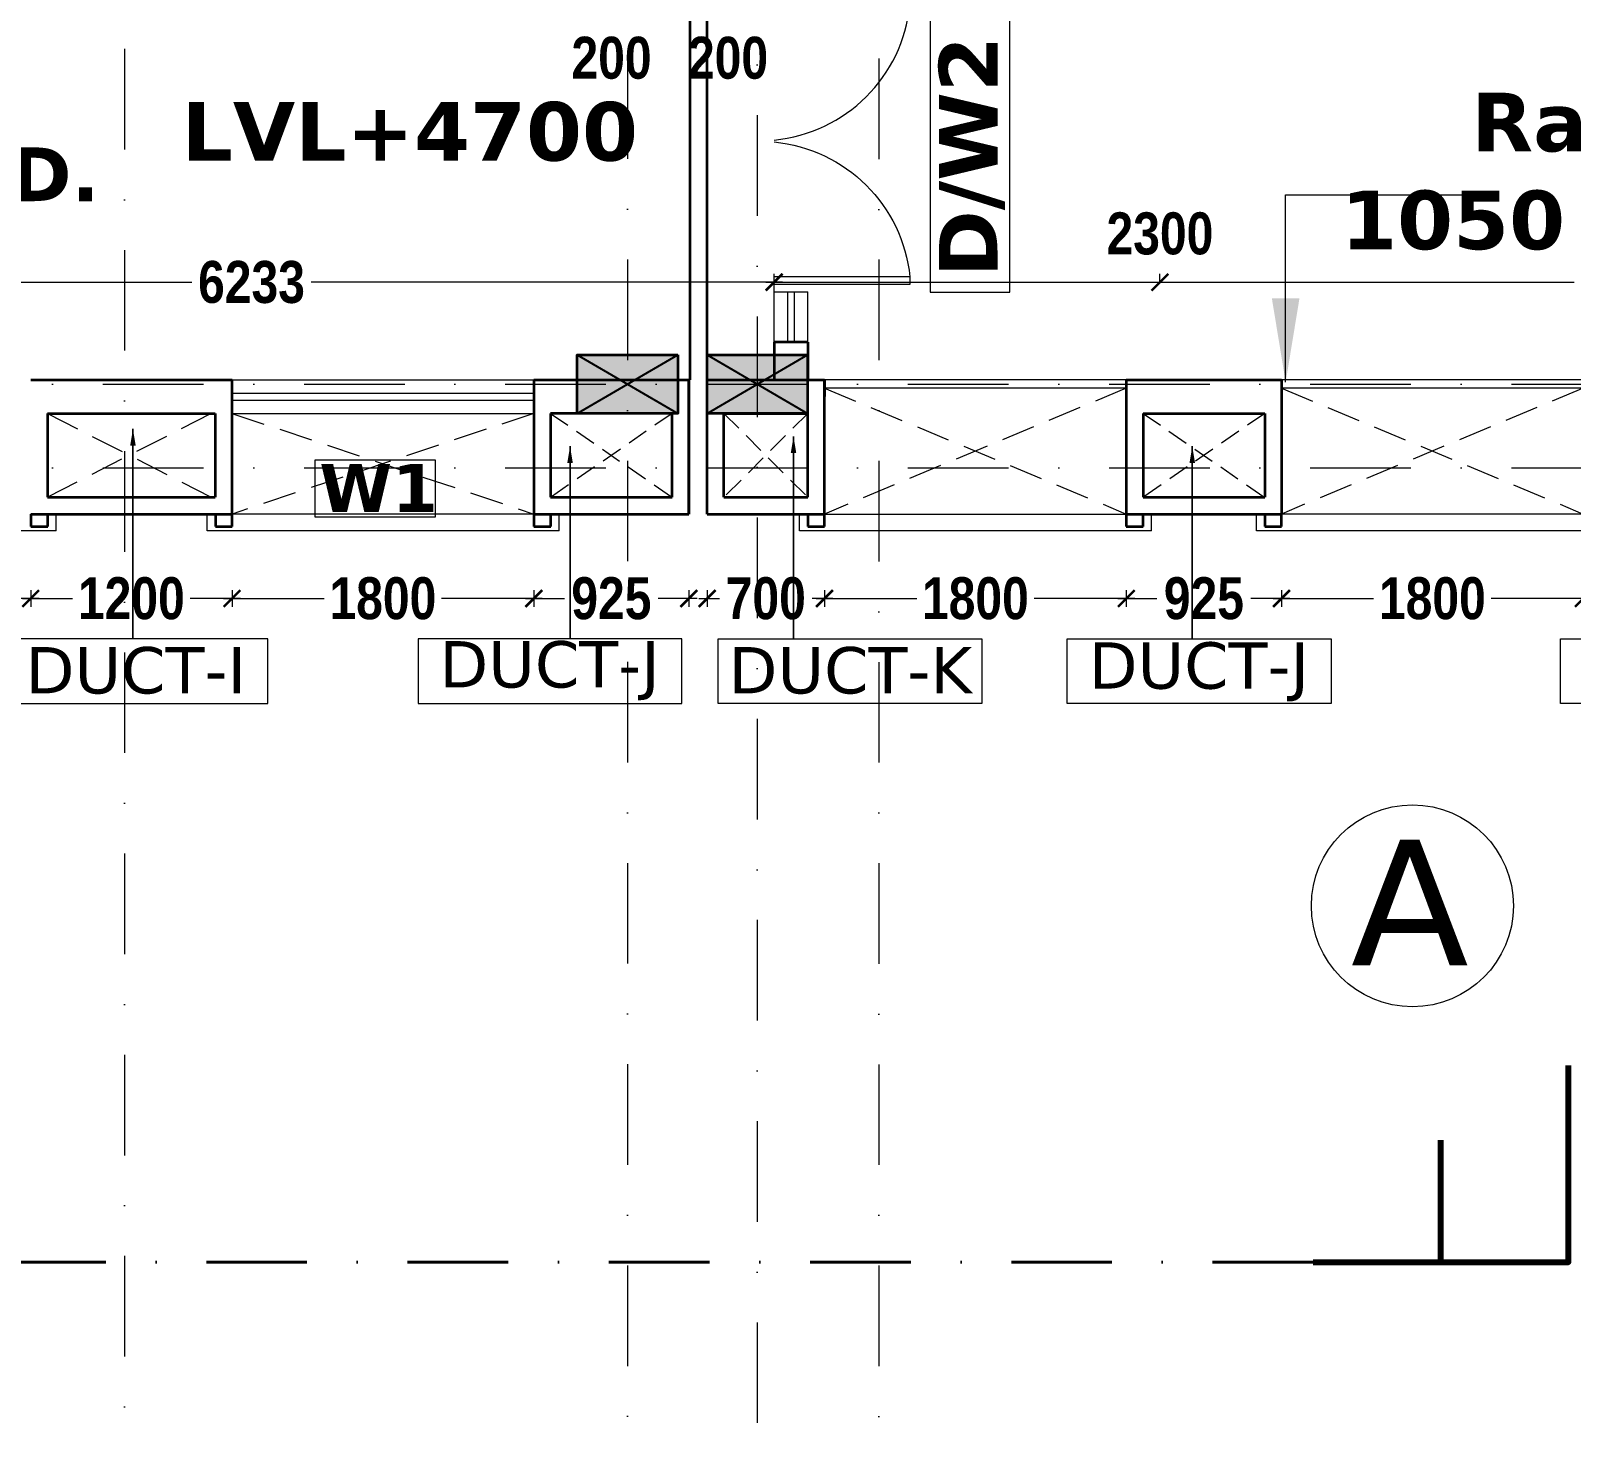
# Model space of a CAD drawing. Header units: millimetres. Extents: x -3092155 to 4513934, y -12317808 to 1850003.
# Drawn here: x -391892 to -382707, y -5691031 to -5682594 of the extents above; entities that cross this region are included whole.
import ezdxf

# ---------------------------------------------------------------- set-up
doc = ezdxf.new("R2010")
doc.units = ezdxf.units.MM
doc.header["$LTSCALE"] = 2
doc.header["$MEASUREMENT"] = 0
doc.header["$PDMODE"] = 34
doc.header["$PDSIZE"] = 500
for name, pattern in [('DASHDOT', [1, 0.5, -0.25, 0, -0.25]), ('DASHED2', [0.375, 0.25, -0.125]), ('HIDDEN', [0.375, 0.25, -0.125])]:
    doc.linetypes.add(name, pattern=pattern)
for name, color, linetype, lineweight, true_color in [('AEROW', 7, 'Continuous', 15, 0x0d0d0d), ('DOT', 7, 'DASHED2', 0, 0x89067c), ('duct text', 7, 'Continuous', 5, 0x30182a)]:
    doc.layers.add(name, color=color, linetype=linetype, lineweight=lineweight, true_color=true_color)
for name, color, linetype, lineweight in [('coloumn', 10, 'Continuous', 35), ('cornice', 12, 'Continuous', 25), ('D DIM', 250, 'Continuous', 9), ('DIM', 27, 'Continuous', 5), ('DOOR', 27, 'Continuous', 5), ('DUCT', 37, 'Continuous', 35), ('DW2', 10, 'Continuous', 9), ('expen. jt.', 130, 'Continuous', 35), ('glass', 5, 'Continuous', 15), ('GRID', 251, 'DASHDOT', 5), ('PROJ', 251, 'HIDDEN', 5), ('RAILING', 47, 'Continuous', 13), ('SILL', 74, 'Continuous', 9), ('TEXT', 7, 'Continuous', 13), ('VENTI', 162, 'Continuous', 5), ('W1', 162, 'Continuous', 5), ('WAll', 250, 'Continuous', 35)]:
    doc.layers.add(name, color=color, linetype=linetype, lineweight=lineweight)
doc.styles.add('door', font='arial.ttf', dxfattribs={"height": 70})
doc.styles.add('INNER DIM', font='ARIALNB.TTF', dxfattribs={"height": 250})
doc.styles.add('style2', font='verdana.ttf')
doc.dimstyles.new('DOOR', dxfattribs={"dimtxt": 100, "dimasz": 100, "dimexe": 25, "dimexo": 50, "dimgap": 25, "dimtad": 0, "dimtih": 1, "dimtoh": 1, "dimdec": 0, "dimzin": 3, "dimdsep": 46, "dimtxsty": 'door', "dimblk": 'OBLIQUE', "dimcen": 200, "dimclrd": 256, "dimclre": 256, "dimclrt": 256, "dimadec": 0, "dimazin": 0, "dimtfac": 1, "dimtdec": 0, "dimtofl": 0, "dimtmove": 2, "dimatfit": 3, "dimfxl": 300, "dimfxlon": 1, "dimfrac": 1, "dimtolj": 1, "dimtzin": 0, "dimlwd": -1, "dimlwe": -1, "dimarcsym": 0})
doc.dimstyles.new('INNER DIM', dxfattribs={"dimscale": 0, "dimtxt": 250, "dimasz": 100, "dimexe": 50, "dimexo": 50, "dimgap": 50, "dimtad": 0, "dimdec": 0, "dimzin": 0, "dimdsep": 46, "dimtxsty": 'INNER DIM', "dimblk": 'ARCHTICK', "dimcen": 100, "dimdle": 50, "dimclrd": 256, "dimclre": 256, "dimclrt": 256, "dimadec": 0, "dimazin": 0, "dimtfac": 1, "dimtdec": 0, "dimtix": 1, "dimtmove": 2, "dimatfit": 3, "dimfxl": 50, "dimfxlon": 1, "dimtolj": 1, "dimtzin": 0, "dimlwd": -1, "dimlwe": -1, "dimarcsym": 1})

# ---------------------------------------------------------------- blocks, each defined once
blk = doc.blocks.new('_ArchTick')
at = {"color": 0, "linetype": 'ByBlock', "const_width": 0.15}
blk.add_lwpolyline([(-0.5, -0.5), (0.5, 0.5)], dxfattribs=at)
blk = doc.blocks.new('1000 DOOR R')
at = {"layer": 'DOOR', "color": 252, "ltscale": 200}
for p, q in [((-900, -900), (0, -900)), ((-900, -900), (-900, -950)), ((0, -1000), (0, -900)), ((-900, -950), (0, -950))]:
    blk.add_line(p, q, dxfattribs=at)
blk.add_arc((96, -1003), 1001, 95.4612, 174.0988, dxfattribs=at)
blk = doc.blocks.new('A$C44E84F5B')
at = {"layer": 'SILL', "ltscale": 0.1, "extrusion": (0, 0, -1), "xscale": -0.8999999999990947, "yscale": 0.8999999999990947, "zscale": -0.900000000403865, "rotation": 180}
blk.add_blockref('1000 DOOR R', (0, 900), dxfattribs=at)
at = {"layer": 'SILL', "ltscale": 0.1, "extrusion": (0, 0, -1), "xscale": 0.8999999999990947, "yscale": 0.8999999999990947, "zscale": -0.900000000403865}
blk.add_blockref('1000 DOOR R', (0, 900), dxfattribs=at)
blk = doc.blocks.new('*D607')
at = {"layer": 'D DIM', "ltscale": 100, "transparency": 16777216}
for p, q in [((-384484.7, -5685980.2), (-383884.9, -5685980.2)), ((-384434.7, -5685930.2), (-384434.7, -5686030.2)), ((-382584.7, -5685980.2), (-383184.5, -5685980.2)), ((-382634.7, -5685930.2), (-382634.7, -5686030.2))]:
    blk.add_line(p, q, dxfattribs=at)
at = {"layer": 'Defpoints', "color": 0, "lineweight": 50, "ltscale": 100, "transparency": 16777216}
for p in [(-384434.7, -5685476.2), (-382634.7, -5685476.2), (-384434.7, -5685980.2)]:
    blk.add_point(p, dxfattribs=at)
at = {"layer": 'D DIM', "ltscale": 100, "transparency": 16777216, "xscale": 100, "yscale": 100, "zscale": 100, "rotation": 180}
blk.add_blockref('_ArchTick', (-384434.7, -5685980.2), dxfattribs=at)
at = {"layer": 'D DIM', "ltscale": 100, "transparency": 16777216, "xscale": 100, "yscale": 100, "zscale": 100}
blk.add_blockref('_ArchTick', (-382634.7, -5685980.2), dxfattribs=at)
at = {"layer": 'D DIM', "ltscale": 100, "transparency": 16777216, "insert": (-383534.7, -5685980.2), "char_height": 250, "attachment_point": 5, "style": 'INNER DIM'}
blk.add_mtext('\\A1;1800', dxfattribs=at)
blk = doc.blocks.new('*D608')
at = {"layer": 'D DIM', "ltscale": 100, "transparency": 16777216}
for p, q in [((-387209.7, -5685980.2), (-386609.9, -5685980.2)), ((-387159.7, -5685930.2), (-387159.7, -5686030.2)), ((-385309.7, -5685980.2), (-385909.5, -5685980.2)), ((-385359.7, -5685930.2), (-385359.7, -5686030.2))]:
    blk.add_line(p, q, dxfattribs=at)
at = {"layer": 'Defpoints', "color": 0, "lineweight": 50, "ltscale": 100, "transparency": 16777216}
for p in [(-387159.7, -5685476.2), (-385359.7, -5685476.2), (-387159.7, -5685980.2)]:
    blk.add_point(p, dxfattribs=at)
at = {"layer": 'D DIM', "ltscale": 100, "transparency": 16777216, "xscale": 100, "yscale": 100, "zscale": 100, "rotation": 180}
blk.add_blockref('_ArchTick', (-387159.7, -5685980.2), dxfattribs=at)
at = {"layer": 'D DIM', "ltscale": 100, "transparency": 16777216, "xscale": 100, "yscale": 100, "zscale": 100}
blk.add_blockref('_ArchTick', (-385359.7, -5685980.2), dxfattribs=at)
at = {"layer": 'D DIM', "ltscale": 100, "transparency": 16777216, "insert": (-386259.7, -5685980.2), "char_height": 250, "attachment_point": 5, "style": 'INNER DIM'}
blk.add_mtext('\\A1;1800', dxfattribs=at)
blk = doc.blocks.new('*D609')
at = {"layer": 'D DIM', "ltscale": 100, "transparency": 16777216}
for p, q in [((-390742.7, -5685980.2), (-390143.1, -5685980.2)), ((-390692.7, -5685930.2), (-390692.7, -5686030.2)), ((-388843, -5685980.2), (-389442.6, -5685980.2)), ((-388893, -5685930.2), (-388893, -5686030.2))]:
    blk.add_line(p, q, dxfattribs=at)
at = {"layer": 'Defpoints', "color": 0, "lineweight": 50, "ltscale": 100, "transparency": 16777216}
for p in [(-390692.7, -5685476.2), (-388893, -5685476.2), (-390692.7, -5685980.2)]:
    blk.add_point(p, dxfattribs=at)
at = {"layer": 'D DIM', "ltscale": 100, "transparency": 16777216, "xscale": 100, "yscale": 100, "zscale": 100, "rotation": 180}
blk.add_blockref('_ArchTick', (-390692.7, -5685980.2), dxfattribs=at)
at = {"layer": 'D DIM', "ltscale": 100, "transparency": 16777216, "xscale": 100, "yscale": 100, "zscale": 100}
blk.add_blockref('_ArchTick', (-388893, -5685980.2), dxfattribs=at)
at = {"layer": 'D DIM', "ltscale": 100, "transparency": 16777216, "insert": (-389792.9, -5685980.2), "char_height": 250, "attachment_point": 5, "style": 'INNER DIM'}
blk.add_mtext('\\A1;1800', dxfattribs=at)
blk = doc.blocks.new('*D610')
at = {"layer": 'D DIM', "ltscale": 100, "transparency": 16777216}
for p, q in [((-393743, -5685980.2), (-393176.6, -5685980.2)), ((-393693, -5685930.2), (-393693, -5686030.2)), ((-391843, -5685980.2), (-392476.1, -5685980.2)), ((-391893, -5685930.2), (-391893, -5686030.2))]:
    blk.add_line(p, q, dxfattribs=at)
at = {"layer": 'Defpoints', "color": 0, "lineweight": 50, "ltscale": 100, "transparency": 16777216}
for p in [(-393693, -5684876.2), (-391893, -5685476.2), (-393693, -5685980.2)]:
    blk.add_point(p, dxfattribs=at)
at = {"layer": 'D DIM', "ltscale": 100, "transparency": 16777216, "xscale": 100, "yscale": 100, "zscale": 100, "rotation": 180}
blk.add_blockref('_ArchTick', (-393693, -5685980.2), dxfattribs=at)
at = {"layer": 'D DIM', "ltscale": 100, "transparency": 16777216, "xscale": 100, "yscale": 100, "zscale": 100}
blk.add_blockref('_ArchTick', (-391893, -5685980.2), dxfattribs=at)
at = {"layer": 'D DIM', "ltscale": 100, "transparency": 16777216, "insert": (-392826.4, -5685980.2), "char_height": 250, "attachment_point": 5, "style": 'INNER DIM'}
blk.add_mtext('\\A1;1800', dxfattribs=at)
blk = doc.blocks.new('*D206')
at = {"layer": 'D DIM', "ltscale": 100, "transparency": 16777216}
for p, q in [((-388209.3, -5682396.7), (-387909.3, -5682396.7)), ((-388159.3, -5682346.7), (-388159.3, -5682446.7)), ((-387959.3, -5682346.7), (-387959.3, -5682446.7))]:
    blk.add_line(p, q, dxfattribs=at)
at = {"layer": 'Defpoints', "color": 0, "lineweight": 50, "ltscale": 100, "transparency": 16777216}
for p in [(-388159.3, -5681476.2), (-387959.3, -5681826.2), (-387959.3, -5682396.7)]:
    blk.add_point(p, dxfattribs=at)
at = {"layer": 'D DIM', "ltscale": 100, "transparency": 16777216, "xscale": 100, "yscale": 100, "zscale": 100, "rotation": 180}
blk.add_blockref('_ArchTick', (-388159.3, -5682396.7), dxfattribs=at)
at = {"layer": 'D DIM', "ltscale": 100, "transparency": 16777216, "xscale": 100, "yscale": 100, "zscale": 100}
blk.add_blockref('_ArchTick', (-387959.3, -5682396.7), dxfattribs=at)
at = {"layer": 'D DIM', "ltscale": 100, "transparency": 16777216, "insert": (-388429.5, -5682756.3), "char_height": 250, "attachment_point": 5, "style": 'INNER DIM'}
blk.add_mtext('\\A1;200', dxfattribs=at)
blk = doc.blocks.new('*D674')
at = {"layer": 'D DIM', "ltscale": 100, "transparency": 16777216}
for p, q in [((-387509.7, -5682396.7), (-387209.7, -5682396.7)), ((-387459.7, -5682346.7), (-387459.7, -5682446.7)), ((-387259.7, -5682346.7), (-387259.7, -5682446.7))]:
    blk.add_line(p, q, dxfattribs=at)
at = {"layer": 'Defpoints', "color": 0, "lineweight": 50, "ltscale": 100, "transparency": 16777216}
for p in [(-387459.7, -5682051.2), (-387259.7, -5682051.2), (-387259.7, -5682396.7)]:
    blk.add_point(p, dxfattribs=at)
at = {"layer": 'D DIM', "ltscale": 100, "transparency": 16777216, "xscale": 100, "yscale": 100, "zscale": 100, "rotation": 180}
blk.add_blockref('_ArchTick', (-387459.7, -5682396.7), dxfattribs=at)
at = {"layer": 'D DIM', "ltscale": 100, "transparency": 16777216, "xscale": 100, "yscale": 100, "zscale": 100}
blk.add_blockref('_ArchTick', (-387259.7, -5682396.7), dxfattribs=at)
at = {"layer": 'D DIM', "ltscale": 100, "transparency": 16777216, "insert": (-387734.7, -5682756.3), "char_height": 250, "attachment_point": 5, "style": 'INNER DIM'}
blk.add_mtext('\\A1;200', dxfattribs=at)
blk = doc.blocks.new('*D685')
at = {"layer": 'D DIM', "ltscale": 100, "transparency": 16777216}
for p, q in [((-393693, -5684143.8), (-393693, -5684043.8)), ((-387459.7, -5684101.2), (-387459.7, -5684043.8)), ((-393743, -5684093.8), (-390932.8, -5684093.8)), ((-387409.7, -5684093.8), (-390219.9, -5684093.8))]:
    blk.add_line(p, q, dxfattribs=at)
at = {"layer": 'Defpoints', "color": 0, "lineweight": 50, "ltscale": 100, "transparency": 16777216}
for p in [(-387459.7, -5684093.8), (-387459.7, -5684151.2), (-393693, -5684676.2)]:
    blk.add_point(p, dxfattribs=at)
at = {"layer": 'D DIM', "ltscale": 100, "transparency": 16777216, "xscale": 100, "yscale": 100, "zscale": 100, "rotation": 180}
blk.add_blockref('_ArchTick', (-393693, -5684093.8), dxfattribs=at)
at = {"layer": 'D DIM', "ltscale": 100, "transparency": 16777216, "xscale": 100, "yscale": 100, "zscale": 100}
blk.add_blockref('_ArchTick', (-387459.7, -5684093.8), dxfattribs=at)
at = {"layer": 'D DIM', "ltscale": 100, "transparency": 16777216, "insert": (-390576.4, -5684093.8), "char_height": 250, "attachment_point": 5, "style": 'INNER DIM'}
blk.add_mtext('\\A1;6233', dxfattribs=at)
blk = doc.blocks.new('*D686')
at = {"layer": 'D DIM', "ltscale": 100, "transparency": 16777216}
for p, q in [((-387459.7, -5684101.2), (-387459.7, -5684043.8)), ((-385159.3, -5684101.2), (-385159.3, -5684043.8)), ((-387509.7, -5684093.8), (-385109.3, -5684093.8))]:
    blk.add_line(p, q, dxfattribs=at)
at = {"layer": 'Defpoints', "color": 0, "lineweight": 50, "ltscale": 100, "transparency": 16777216}
for p in [(-387459.7, -5684151.2), (-385159.3, -5684093.8), (-385159.3, -5684151.2)]:
    blk.add_point(p, dxfattribs=at)
at = {"layer": 'D DIM', "ltscale": 100, "transparency": 16777216, "xscale": 100, "yscale": 100, "zscale": 100, "rotation": 180}
blk.add_blockref('_ArchTick', (-387459.7, -5684093.8), dxfattribs=at)
at = {"layer": 'D DIM', "ltscale": 100, "transparency": 16777216, "xscale": 100, "yscale": 100, "zscale": 100}
blk.add_blockref('_ArchTick', (-385159.3, -5684093.8), dxfattribs=at)
at = {"layer": 'D DIM', "ltscale": 100, "transparency": 16777216, "insert": (-385159.3, -5683804.2), "char_height": 250, "attachment_point": 5, "style": 'INNER DIM'}
blk.add_mtext('\\A1;2300', dxfattribs=at)
blk = doc.blocks.new('*D687')
at = {"layer": 'D DIM', "ltscale": 100, "transparency": 16777216}
for p, q in [((-385159.3, -5684101.2), (-385159.3, -5684043.8)), ((-379509.3, -5684143.8), (-379509.3, -5684043.8)), ((-385209.3, -5684093.8), (-382689.5, -5684093.8)), ((-379459.3, -5684093.8), (-381979.1, -5684093.8))]:
    blk.add_line(p, q, dxfattribs=at)
at = {"layer": 'Defpoints', "color": 0, "lineweight": 50, "ltscale": 100, "transparency": 16777216}
for p in [(-385159.3, -5684151.2), (-379509.3, -5684093.8), (-379509.3, -5684676.2)]:
    blk.add_point(p, dxfattribs=at)
at = {"layer": 'D DIM', "ltscale": 100, "transparency": 16777216, "xscale": 100, "yscale": 100, "zscale": 100, "rotation": 180}
blk.add_blockref('_ArchTick', (-385159.3, -5684093.8), dxfattribs=at)
at = {"layer": 'D DIM', "ltscale": 100, "transparency": 16777216, "xscale": 100, "yscale": 100, "zscale": 100}
blk.add_blockref('_ArchTick', (-379509.3, -5684093.8), dxfattribs=at)
at = {"layer": 'D DIM', "ltscale": 100, "transparency": 16777216, "insert": (-382334.3, -5684093.8), "char_height": 250, "attachment_point": 5, "style": 'INNER DIM'}
blk.add_mtext('\\A1;5650', dxfattribs=at)
blk = doc.blocks.new('*D730')
at = {"layer": 'D DIM', "ltscale": 100, "transparency": 16777216}
for p, q in [((-438689.1, 360.6), (-438689.1, 460.6)), ((998.8, 360.6), (998.8, 460.6)), ((1048.8, 410.6), (-438739.1, 410.6))]:
    blk.add_line(p, q, dxfattribs=at)
at = {"layer": 'Defpoints', "color": 0, "lineweight": 50, "ltscale": 100, "transparency": 16777216}
for p in [(-438689.1, 410.6), (998.8, 0), (-438689.1, -5723126.2)]:
    blk.add_point(p, dxfattribs=at)
at = {"layer": 'D DIM', "ltscale": 100, "transparency": 16777216, "xscale": 100, "yscale": 100, "zscale": 100, "rotation": 180}
blk.add_blockref('_ArchTick', (-438689.1, 410.6), dxfattribs=at)
at = {"layer": 'D DIM', "ltscale": 100, "transparency": 16777216, "xscale": 100, "yscale": 100, "zscale": 100}
blk.add_blockref('_ArchTick', (998.8, 410.6), dxfattribs=at)
at = {"layer": 'D DIM', "ltscale": 100, "transparency": 16777216, "insert": (1326.5, 835.2), "char_height": 250, "attachment_point": 5, "style": 'INNER DIM'}
blk.add_mtext('\\A1;439688', dxfattribs=at)
blk = doc.blocks.new('*D898')
at = {"layer": 'D DIM', "ltscale": 100, "transparency": 16777216}
for p, q in [((-391943, -5685980.2), (-391643.1, -5685980.2)), ((-391893, -5685930.2), (-391893, -5686030.2)), ((-390642.7, -5685980.2), (-390942.6, -5685980.2)), ((-390692.7, -5685930.2), (-390692.7, -5686030.2))]:
    blk.add_line(p, q, dxfattribs=at)
at = {"layer": 'Defpoints', "color": 0, "lineweight": 50, "ltscale": 100, "transparency": 16777216}
for p in [(-391893, -5685476.2), (-390692.7, -5685476.2), (-390692.7, -5685980.2)]:
    blk.add_point(p, dxfattribs=at)
at = {"layer": 'D DIM', "ltscale": 100, "transparency": 16777216, "xscale": 100, "yscale": 100, "zscale": 100, "rotation": 180}
blk.add_blockref('_ArchTick', (-391893, -5685980.2), dxfattribs=at)
at = {"layer": 'D DIM', "ltscale": 100, "transparency": 16777216, "xscale": 100, "yscale": 100, "zscale": 100}
blk.add_blockref('_ArchTick', (-390692.7, -5685980.2), dxfattribs=at)
at = {"layer": 'D DIM', "ltscale": 100, "transparency": 16777216, "insert": (-391292.9, -5685980.2), "char_height": 250, "attachment_point": 5, "style": 'INNER DIM'}
blk.add_mtext('\\A1;1200', dxfattribs=at)
blk = doc.blocks.new('*D899')
at = {"layer": 'D DIM', "ltscale": 100, "transparency": 16777216}
for p, q in [((-388943, -5685980.2), (-388710.6, -5685980.2)), ((-388893, -5685930.2), (-388893, -5686030.2)), ((-387918, -5685980.2), (-388150.5, -5685980.2)), ((-387968, -5685930.2), (-387968, -5686030.2))]:
    blk.add_line(p, q, dxfattribs=at)
at = {"layer": 'Defpoints', "color": 0, "lineweight": 50, "ltscale": 100, "transparency": 16777216}
for p in [(-388893, -5685476.2), (-387968, -5685476.2), (-387968, -5685980.2)]:
    blk.add_point(p, dxfattribs=at)
at = {"layer": 'D DIM', "ltscale": 100, "transparency": 16777216, "xscale": 100, "yscale": 100, "zscale": 100, "rotation": 180}
blk.add_blockref('_ArchTick', (-388893, -5685980.2), dxfattribs=at)
at = {"layer": 'D DIM', "ltscale": 100, "transparency": 16777216, "xscale": 100, "yscale": 100, "zscale": 100}
blk.add_blockref('_ArchTick', (-387968, -5685980.2), dxfattribs=at)
at = {"layer": 'D DIM', "ltscale": 100, "transparency": 16777216, "insert": (-388430.5, -5685980.2), "char_height": 250, "attachment_point": 5, "style": 'INNER DIM'}
blk.add_mtext('\\A1;925', dxfattribs=at)
blk = doc.blocks.new('*D900')
at = {"layer": 'D DIM', "ltscale": 100, "transparency": 16777216}
for p, q in [((-387909.7, -5685980.2), (-387785.6, -5685980.2)), ((-387859.7, -5685930.2), (-387859.7, -5686030.2)), ((-387109.7, -5685980.2), (-387233.8, -5685980.2)), ((-387159.7, -5685930.2), (-387159.7, -5686030.2))]:
    blk.add_line(p, q, dxfattribs=at)
at = {"layer": 'Defpoints', "color": 0, "lineweight": 50, "ltscale": 100, "transparency": 16777216}
for p in [(-387859.7, -5685476.2), (-387159.7, -5685476.2), (-387159.7, -5685980.2)]:
    blk.add_point(p, dxfattribs=at)
at = {"layer": 'D DIM', "ltscale": 100, "transparency": 16777216, "xscale": 100, "yscale": 100, "zscale": 100, "rotation": 180}
blk.add_blockref('_ArchTick', (-387859.7, -5685980.2), dxfattribs=at)
at = {"layer": 'D DIM', "ltscale": 100, "transparency": 16777216, "xscale": 100, "yscale": 100, "zscale": 100}
blk.add_blockref('_ArchTick', (-387159.7, -5685980.2), dxfattribs=at)
at = {"layer": 'D DIM', "ltscale": 100, "transparency": 16777216, "insert": (-387509.7, -5685980.2), "char_height": 250, "attachment_point": 5, "style": 'INNER DIM'}
blk.add_mtext('\\A1;700', dxfattribs=at)
blk = doc.blocks.new('*D901')
at = {"layer": 'D DIM', "ltscale": 100, "transparency": 16777216}
for p, q in [((-385409.7, -5685980.2), (-385177.3, -5685980.2)), ((-385359.7, -5685930.2), (-385359.7, -5686030.2)), ((-384384.7, -5685980.2), (-384617.2, -5685980.2)), ((-384434.7, -5685930.2), (-384434.7, -5686030.2))]:
    blk.add_line(p, q, dxfattribs=at)
at = {"layer": 'Defpoints', "color": 0, "lineweight": 50, "ltscale": 100, "transparency": 16777216}
for p in [(-385359.7, -5685476.2), (-384434.7, -5685476.2), (-385359.7, -5685980.2)]:
    blk.add_point(p, dxfattribs=at)
at = {"layer": 'D DIM', "ltscale": 100, "transparency": 16777216, "xscale": 100, "yscale": 100, "zscale": 100, "rotation": 180}
blk.add_blockref('_ArchTick', (-385359.7, -5685980.2), dxfattribs=at)
at = {"layer": 'D DIM', "ltscale": 100, "transparency": 16777216, "xscale": 100, "yscale": 100, "zscale": 100}
blk.add_blockref('_ArchTick', (-384434.7, -5685980.2), dxfattribs=at)
at = {"layer": 'D DIM', "ltscale": 100, "transparency": 16777216, "insert": (-384897.2, -5685980.2), "char_height": 250, "attachment_point": 5, "style": 'INNER DIM'}
blk.add_mtext('\\A1;925', dxfattribs=at)
blk = doc.blocks.new('F.F')
at = {"layer": 'coloumn', "ltscale": 100}
for points in [[(-160655.3, -5837856.2), (-160655.3, -5838206.2), (-161255.3, -5838206.2), (-161255.3, -5837856.2)], [(-159880.3, -5837856.2), (-159880.3, -5838206.2), (-160480.3, -5838206.2), (-160480.3, -5837856.2)]]:
    blk.add_hatch(color=256, dxfattribs=at).paths.add_polyline_path(points)
at = {"layer": 'coloumn', "lineweight": 25, "ltscale": 100}
for p, q in [((-161255.3, -5838206.2), (-160655.3, -5837856.2)), ((-161255.3, -5837856.2), (-160655.3, -5838206.2)), ((-160480.3, -5838206.2), (-159880.3, -5837856.2)), ((-160480.3, -5837856.2), (-159880.3, -5838206.2))]:
    blk.add_line(p, q, dxfattribs=at)
at = {"layer": 'coloumn', "ltscale": 100}
for points in [[(-160655.3, -5837856.2), (-160655.3, -5838206.2), (-161255.3, -5838206.2), (-161255.3, -5837856.2)], [(-159880.3, -5837856.2), (-159880.3, -5838206.2), (-160480.3, -5838206.2), (-160480.3, -5837856.2)]]:
    blk.add_lwpolyline(points, close=True, dxfattribs=at)
blk = doc.blocks.new('tyyhht')
at = {"layer": 'DUCT', "ltscale": 100}
for p, q in [((-456314, -5835881.2), (-456314, -5835806.2)), ((-456214, -5835806.2), (-456214, -5835881.2)), ((-454414, -5835881.2), (-454414, -5835806.2)), ((-454314, -5835806.2), (-454314, -5835881.2)), ((-456214, -5835881.2), (-456314, -5835881.2)), ((-454314, -5835881.2), (-454414, -5835881.2))]:
    blk.add_line(p, q, dxfattribs=at)
at = {"layer": 'SILL', "ltscale": 100}
for p, q in [((-456364, -5835906.2), (-456364, -5835806.2)), ((-454264.4, -5835906.2), (-454264.4, -5835806.2)), ((-456364, -5835906.2), (-454264.4, -5835906.2))]:
    blk.add_line(p, q, dxfattribs=at)
blk = doc.blocks.new('_Oblique')
at = {"color": 0, "linetype": 'ByBlock', "lineweight": -2}
blk.add_line((-0.5, -0.5), (0.5, 0.5), dxfattribs=at)
blk = doc.blocks.new('6yuj6kit')
at = {"layer": 'duct text', "ltscale": 0.1}
for points in [[(-103378, -5615194.6), (-101805.5, -5615194.6), (-101805.5, -5614808.4), (-103378, -5614808.4)], [(-100910.8, -5615194.6), (-99338.2, -5615194.6), (-99338.2, -5614808.4), (-100910.8, -5614808.4)], [(-97548.7, -5615194.6), (-99121.2, -5615194.6), (-99121.2, -5614808.4), (-97548.7, -5614808.4)], [(-97038.8, -5614808.4), (-95466.3, -5614808.4), (-95466.3, -5615194.6), (-97038.8, -5615194.6)], [(-94097.7, -5614808.4), (-92525.2, -5614808.4), (-92525.2, -5615194.6), (-94097.7, -5615194.6)]]:
    blk.add_lwpolyline(points, close=True, dxfattribs=at)
at = {"layer": 'duct text', "ltscale": 0.1, "char_height": 276.639, "width": 1547.237, "attachment_point": 5, "style": 'style2'}
for s, insert in [('\\pxt11;DUCT-J', (-100126.1, -5614998)), ('\\pxt11;DUCT-J', (-96254.2, -5615005)), ('\\pxt11;DUCT-I', (-102593.4, -5614998)), ('\\pxt11;DUCT-K', (-98333.3, -5614998))]:
    blk.add_mtext(s, dxfattribs=dict(at, insert=insert))
at = {"layer": 'duct text', "ltscale": 0.1}
for points in [[(-102610.7, -5613555.2), (-102610.7, -5614808.4), (-102610.7, -5613555.2)], [(-98671.6, -5613600.4), (-98671.6, -5614808.4), (-98671.6, -5613600.4)], [(-100004.2, -5613659), (-100004.2, -5614808.4), (-100004.2, -5613659)], [(-96293.6, -5613659.1), (-96293.6, -5614808.4), (-96293.6, -5613659.1)]]:
    blk.add_leader(points, dimstyle='DOOR', dxfattribs=at)

msp = doc.modelspace()

# ---------------------------------------------------------------- linework, layer by layer
at = {"layer": 'DIM', "lineweight": 80, "ltscale": 100}
for points in [[(-384245.6, -5689939.3), (-382723.6, -5689939.3), (-382723.6, -5688766.3)], [(-383484.6, -5689939.3), (-383484.6, -5689211.8)]]:
    msp.add_lwpolyline(points, dxfattribs=at)
at = {"layer": 'DIM', "ltscale": 100}
msp.add_circle((-383653.9, -5687813.6), 602.5, dxfattribs=at)
at = {"layer": 'DOT', "ltscale": 400}
for p, q in [((-385359.7, -5684726.2), (-387159.7, -5685476.2)), ((-387159.7, -5684726.2), (-385359.7, -5685476.2)), ((-382634.7, -5684726.2), (-384434.7, -5685476.2)), ((-384434.7, -5684726.2), (-382634.7, -5685476.2)), ((-391793, -5684876.2), (-390817.1, -5685376.2)), ((-390817.1, -5684876.2), (-391793, -5685376.2)), ((-390693, -5684876.2), (-388893, -5685476.2)), ((-388893, -5684876.2), (-390692.7, -5685476.2))]:
    msp.add_line(p, q, dxfattribs=at)
at = {"layer": 'DUCT', "ltscale": 100}
for p, q in [((-391893, -5684676.2), (-390692.7, -5684676.2)), ((-390693, -5684676.2), (-390693, -5685476.2)), ((-388893, -5684676.2), (-387968, -5684676.2)), ((-388893, -5684676.2), (-388893, -5685476.2)), ((-387968, -5684676.2), (-387968, -5685476.2)), ((-387968, -5685476.2), (-387968, -5684676.2)), ((-387858.8, -5684676.2), (-387859.7, -5684676.2)), ((-387859.7, -5684676.2), (-387159.7, -5684676.2)), ((-387859.7, -5685476.2), (-387859.7, -5684676.2)), ((-387159.7, -5684676.2), (-387159.7, -5684776.2)), ((-387159.7, -5685476.2), (-387159.7, -5684676.2)), ((-385359.7, -5684676.2), (-384434.7, -5684676.2)), ((-385359.7, -5684676.2), (-385359.7, -5685476.2)), ((-384434.7, -5684676.2), (-384434.7, -5685476.2)), ((-391793, -5684876.2), (-390793, -5684876.2)), ((-391793, -5684876.2), (-391793, -5685376.2)), ((-390793, -5684876.2), (-390793, -5685376.2)), ((-388793, -5684876.2), (-388793, -5685376.2)), ((-388068, -5684876.2), (-388793, -5684876.2)), ((-388068, -5685376.2), (-388068, -5684876.2)), ((-387759.7, -5685376.2), (-387759.7, -5684876.2)), ((-387759.7, -5684876.2), (-387259.7, -5684876.2)), ((-387259.7, -5685376.2), (-387259.7, -5684876.2)), ((-385259.7, -5684876.2), (-384534.7, -5684876.2)), ((-385259.7, -5684876.2), (-385259.7, -5685376.2)), ((-384534.7, -5684876.2), (-384534.7, -5685376.2)), ((-391793, -5685376.2), (-390793, -5685376.2)), ((-388793, -5685376.2), (-388068, -5685376.2)), ((-387759.7, -5685376.2), (-387259.7, -5685376.2)), ((-385259.7, -5685376.2), (-384534.7, -5685376.2)), ((-391893, -5685476.2), (-390692.7, -5685476.2)), ((-391891.9, -5685476.2), (-391891.9, -5685551.2)), ((-391891.9, -5685551.2), (-391791.9, -5685551.2)), ((-391791.9, -5685551.2), (-391791.9, -5685476.2)), ((-388893, -5685476.2), (-387968, -5685476.2)), ((-387859.7, -5685476.2), (-387159.7, -5685476.2)), ((-385359.7, -5685476.2), (-384434.7, -5685476.2))]:
    msp.add_line(p, q, dxfattribs=at)
at = {"layer": 'DW2', "ltscale": 100}
msp.add_lwpolyline([(-386530.4, -5682490.7), (-386530.4, -5684152.8), (-386054.8, -5684152.8), (-386054.8, -5682490.7)], close=True, dxfattribs=at)
at = {"layer": 'expen. jt.', "ltscale": 100}
for p, q in [((-387959.7, -5684676.2), (-387959.7, -5672376.2)), ((-387959.7, -5684676.2), (-387959.7, -5672376.2)), ((-387859.7, -5684876.2), (-387859.7, -5672476.2)), ((-387859.7, -5684726.2), (-387859.7, -5672476.2))]:
    msp.add_line(p, q, dxfattribs=at)
at = {"layer": 'glass', "ltscale": 100}
for p, q in [((-387379.7, -5684151.2), (-387379.7, -5684451.2)), ((-387339.7, -5684151.2), (-387339.7, -5684451.2)), ((-390693, -5684756.2), (-388893, -5684756.2)), ((-390693, -5684796.2), (-388893, -5684796.2))]:
    msp.add_line(p, q, dxfattribs=at)
at = {"layer": 'GRID', "color": 5, "ltscale": 600}
for p, q in [((-387560.1, -5655495.3), (-387560.1, -5744297.3)), ((-388334.7, -5656355.8), (-388334.7, -5743439.1)), ((-386835.1, -5656356.7), (-386835.1, -5743438.2)), ((-391334.7, -5657499.4), (-391334.7, -5742293.2))]:
    msp.add_line(p, q, dxfattribs=at)
at = {"layer": 'GRID', "color": 6, "ltscale": 600}
for p, q in [((-461068.9, -5684701.2), (-366441.5, -5684701.2)), ((-461068.9, -5685201.2), (-366441.5, -5685201.2))]:
    msp.add_line(p, q, dxfattribs=at)
at = {"layer": 'PROJ', "ltscale": 250}
for p, q in [((-388793, -5684876.2), (-388068, -5685376.2)), ((-388068, -5684876.2), (-388793, -5685376.2)), ((-387759.7, -5684876.2), (-387259.7, -5685376.2)), ((-387259.7, -5684876.2), (-387759.7, -5685376.2)), ((-385259.7, -5684876.2), (-384534.7, -5685376.2)), ((-384534.7, -5684876.2), (-385259.7, -5685376.2))]:
    msp.add_line(p, q, dxfattribs=at)
at = {"layer": 'PROJ', "linetype": 'DASHDOT', "lineweight": 40, "ltscale": 600}
msp.add_line((-384245.2, -5689939.3), (-447944.2, -5689939.3), dxfattribs=at)
at = {"layer": 'RAILING', "ltscale": 100}
for p, q in [((-385359.7, -5684676.2), (-387159.7, -5684676.2)), ((-385359.7, -5684726.2), (-387159.7, -5684726.2)), ((-382634.7, -5684676.2), (-384434.7, -5684676.2)), ((-382634.7, -5684726.2), (-384434.7, -5684726.2))]:
    msp.add_line(p, q, dxfattribs=at)
at = {"layer": 'SILL', "ltscale": 100}
for p, q in [((-387459.7, -5684151.2), (-387259.7, -5684151.2)), ((-387459.7, -5684451.2), (-387459.7, -5684151.2)), ((-387259.7, -5684451.2), (-387259.7, -5684151.2)), ((-390693, -5684676.2), (-388893, -5684676.2)), ((-390693, -5684876.2), (-388893, -5684876.2)), ((-391741.9, -5685576.2), (-391741.9, -5685476.2)), ((-388893.5, -5685476.2), (-390693.5, -5685476.2)), ((-387160.9, -5685476.2), (-385360.9, -5685476.2)), ((-382635.9, -5685476.2), (-384435.9, -5685476.2)), ((-391741.9, -5685576.2), (-393359, -5685576.2))]:
    msp.add_line(p, q, dxfattribs=at)
at = {"layer": 'VENTI', "ltscale": 100}
msp.add_lwpolyline([(-390196.2, -5685153.7), (-389481.2, -5685153.7), (-389481.2, -5685495.6), (-390196.2, -5685495.6)], close=True, dxfattribs=at)
at = {"layer": 'WAll', "ltscale": 100}
for p, q in [((-387459.7, -5684451.2), (-387459.7, -5684676.2)), ((-387259.7, -5684451.2), (-387459.7, -5684451.2)), ((-387259.7, -5684451.2), (-387259.7, -5684676.2))]:
    msp.add_line(p, q, dxfattribs=at)

# ---------------------------------------------------------------- block references
at = {"layer": 'coloumn'}
msp.add_blockref('F.F', (-227379.8, 153330), dxfattribs=at)
at = {"layer": 'cornice', "color": 3, "lineweight": 50}
msp.add_blockref('6yuj6kit', (-288672.7, -71412.7), dxfattribs=at)
at = {"layer": 'cornice', "color": 3, "lineweight": 50, "xscale": -1}
for p in [(-845106, 150330), (-841573.8, 150330), (-838848.7, 150330)]:
    msp.add_blockref('tyyhht', p, dxfattribs=at)
at = {"layer": 'DOOR', "ltscale": 100}
msp.add_blockref('A$C44E84F5B', (-387459.7, -5684151.2), dxfattribs=at)

# ---------------------------------------------------------------- texts
at = {"layer": 'DW2', "ltscale": 0.1, "insert": (-386280.4, -5683344), "char_height": 350, "width": 1820.545, "attachment_point": 5, "rotation": 90, "style": 'style2'}
msp.add_mtext('\\A1;\\pxt11;{\\fVerdana|b1|i0|c0|p34;D/W2}', dxfattribs=at)
at = {"layer": 'TEXT', "style": 'style2'}
msp.add_text('A', height=750, dxfattribs=at).set_placement((-384021.2, -5688168.3))
at = {"layer": 'TEXT', "ltscale": 0.1, "attachment_point": 5, "style": 'style2'}
for s, insert, char_height in [('{\\fVerdana|b1|i0|c0|p34;Railing \\P1050 mm ht. }', (-382366.9, -5683433.2), 350), ('\\pxt11;{\\fVerdana|b1|i0|c0|p34;LVL+4700}', (-389632.5, -5683196.6), 350), ('{\\fVerdana|b1|i0|c0|p34;\\H1.2857x;CORRIDOR 2700 MM WD.\\H0.77778x;  }', (-394585.1, -5683452.7), 250)]:
    msp.add_mtext(s, dxfattribs=dict(at, insert=insert, char_height=char_height))
at = {"layer": 'W1', "ltscale": 100, "insert": (-390172.3, -5685178), "char_height": 287, "width": 641.269, "attachment_point": 1, "style": 'style2'}
msp.add_mtext('{\\fVerdana|b1|i0|c0|p34;W1}', dxfattribs=at)

# ---------------------------------------------------------------- dimensions: what is measured, and where the dimension line sits
at = {"layer": 'D DIM', "ltscale": 100}
for base, p1, p2, picture, middle in [((-438689.1, 410.6), (998.8, 0), (-438689.1, -5723126.2), '*D730', (1326.5, 835.2)), ((-387959.3, -5682396.7), (-388159.3, -5681476.2), (-387959.3, -5681826.2), '*D206', (-388429.5, -5682756.3)), ((-387259.7, -5682396.7), (-387459.7, -5682051.2), (-387259.7, -5682051.2), '*D674', (-387734.7, -5682756.3)), ((-385159.3, -5684093.8), (-387459.7, -5684151.2), (-385159.3, -5684151.2), '*D686', (-385159.3, -5683804.2)), ((-393693, -5685980.2), (-391893, -5685476.2), (-393693, -5684876.2), '*D610', (-392826.4, -5685980.2))]:
    dim = msp.add_linear_dim(base=base, p1=p1, p2=p2, dimstyle='INNER DIM', override={"dimscale": 1}, dxfattribs=at)
    dim.commit()
    dim.dimension.update_dxf_attribs({"geometry": picture, "text_midpoint": middle, "dimtype": 160})
for base, p1, p2, picture, middle in [((-387459.7, -5684093.8), (-393693, -5684676.2), (-387459.7, -5684151.2), '*D685', (-390576.4, -5684093.8)), ((-379509.3, -5684093.8), (-385159.3, -5684151.2), (-379509.3, -5684676.2), '*D687', (-382334.3, -5684093.8)), ((-390692.7, -5685980.2), (-391893, -5685476.2), (-390692.7, -5685476.2), '*D898', (-391292.9, -5685980.2)), ((-390692.7, -5685980.2), (-388893, -5685476.2), (-390692.7, -5685476.2), '*D609', (-389792.9, -5685980.2)), ((-387968, -5685980.2), (-388893, -5685476.2), (-387968, -5685476.2), '*D899', (-388430.5, -5685980.2)), ((-387159.7, -5685980.2), (-387859.7, -5685476.2), (-387159.7, -5685476.2), '*D900', (-387509.7, -5685980.2)), ((-387159.7, -5685980.2), (-385359.7, -5685476.2), (-387159.7, -5685476.2), '*D608', (-386259.7, -5685980.2)), ((-385359.7, -5685980.2), (-384434.7, -5685476.2), (-385359.7, -5685476.2), '*D901', (-384897.2, -5685980.2)), ((-384434.7, -5685980.2), (-382634.7, -5685476.2), (-384434.7, -5685476.2), '*D607', (-383534.7, -5685980.2))]:
    dim = msp.add_linear_dim(base=base, p1=p1, p2=p2, dimstyle='INNER DIM', override={"dimscale": 1}, dxfattribs=at)
    dim.commit()
    dim.dimension.update_dxf_attribs({"geometry": picture, "text_midpoint": middle})

# ---------------------------------------------------------------- leaders
at = {"layer": 'AEROW', "ltscale": 100}
msp.add_leader([(-384409.5, -5684690.2), (-384409.5, -5683572.7), (-383337.7, -5683572.7)], dimstyle='INNER DIM', override={"dimscale": 1, "dimasz": 500}, dxfattribs=at)

doc.saveas('drawing.dxf')
